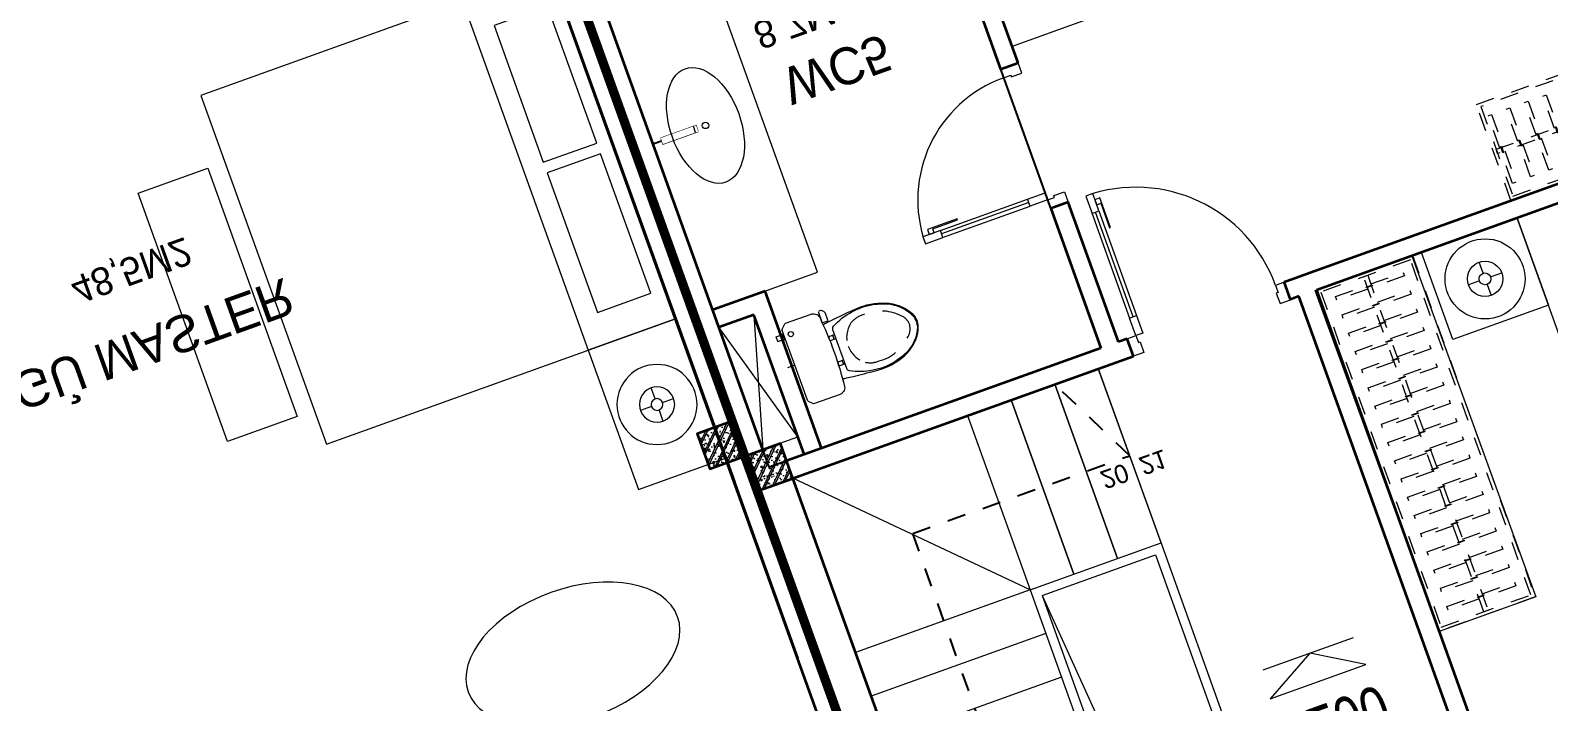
# Model space of a CAD drawing. Header units: metres. Extents: x 568332 to 569219, y 2065964 to 2066430.
# Drawn here: x 568595.11 to 568603.29, y 2066316.48 to 2066320.1 of the extents above; entities that cross this region are included whole.
import ezdxf

# ---------------------------------------------------------------- set-up
doc = ezdxf.new("R2010")
doc.units = ezdxf.units.M
for name, pattern in [('$AUDIT_BAD_LTYPE2', [0]), ('DASHDOT2', [0.5, 0.25, -0.125, 0, -0.125]), ('HIDDEN', [0.375, 0.25, -0.125]), ('X-5M-G-MB PHONGNGU$0$HIDDEN2', [0.1875, 0.125, -0.0625]), ('xref-thap C (mb tang 32-2)$0$HIDDEN', [0.375, 0.25, -0.125])]:
    doc.linetypes.add(name, pattern=pattern)
doc.layers.get('0').update_dxf_attribs({"linetype": 'CONTINUOUS'})
doc.layers.get('DEFPOINTS').update_dxf_attribs({"linetype": 'CONTINUOUS'})
for name, color, linetype, lineweight in [('-DOOR', 137, 'CONTINUOUS', 9), ('-FURNITURE', 46, 'CONTINUOUS', 9), ('-HATCH', 8, 'CONTINUOUS', 5), ('-HIDE', 3, 'HIDDEN', 13), ('-KH', 143, 'CONTINUOUS', 13), ('-LINE1', 7, 'CONTINUOUS', 18), ('-STEEL1', 1, 'CONTINUOUS', 35), ('-TEXT', 7, 'CONTINUOUS', 15), ('-WALL', 4, 'CONTINUOUS', 35), ('TEXT25', 2, 'CONTINUOUS', 13)]:
    doc.layers.add(name, color=color, linetype=linetype, lineweight=lineweight)
for name, color, linetype in [('1-NETMANH', 8, 'CONTINUOUS'), ('LoLK', 6, 'CONTINUOUS'), ('TIMDUONG', 1, 'CONTINUOUS')]:
    doc.layers.add(name, color=color, linetype=linetype)
doc.styles.add('1', font='arial.ttf')
doc.styles.add('SVN_AVO_thuong', font='')
doc.styles.add('T1', font='', dxfattribs={"height": 200})
doc.styles.add('vnavanth', font='', dxfattribs={"width": 0.8})
doc.styles.get('SVN_AVO_thuong').set_extended_font_data('SVN-Avo')
doc.styles.get('T1').set_extended_font_data('VNgeometric Light')
doc.styles.get('vnavanth').set_extended_font_data('.VnAvantH')

# ---------------------------------------------------------------- blocks, each defined once
blk = doc.blocks.new('A$Ca4813e04')
at = {"layer": '-FURNITURE'}
blk.add_line((499.9998380669276, 800.000044790082), (499.99983775086, 2800.000045057328), dxfattribs=at)
for points in [[(-0.0001582506229169667, 3600.000101939047), (-0.0001585004501976073, 2800.000102246064), (499.9998414995498, 2800.000102158345), (499.9998417493771, 3600.000101851329)], [(2000.000557642023, 2800.000045057328), (-0.0001620418042875826, 2800.000045057328), (-0.0001620418042875826, 800.0000447058119), (2000.000557642023, 800.0000447058119)], [(384.3573303839075, 2625.499924773248), (78.29983779555187, 2625.499924773248), (78.29983779555187, 1825.999924719566), (384.3573303839075, 1825.999924719566)], [(384.3573305174359, 1764.49992477319), (78.29983792616986, 1764.49992477319), (78.29983792616986, 981.4999247195665), (384.3573305174359, 981.4999247195665)], [(-0.0001582506229169667, 0.0001014998415485024), (-0.0001585004501976073, 800.0001011928543), (499.9998414995498, 800.0001012805733), (499.9998417493771, 0.000101587560493499)]]:
    blk.add_lwpolyline(points, close=True, dxfattribs=at)
blk = doc.blocks.new('12PLMP12')
at = {"color": 0, "linetype": 'ByBlock'}
for p, q in [((0, 1.25), (0, 3.75)), ((-1.25, 0), (-3.75, 0)), ((1.25, 0), (3.75, 0)), ((0, -1.25), (0, -3.75))]:
    blk.add_line(p, q, dxfattribs=at)
for radius in [8.5, 3.75, 1.25]:
    blk.add_circle((0, 0), radius, dxfattribs=at)
blk = doc.blocks.new('18x35')
at = {"layer": '-HATCH'}
h = blk.add_hatch(dxfattribs=at)
h.set_pattern_fill('CHAU-01', color=256, scale=10, angle=-1.272221872585407e-14, pattern_type=2)
h.set_pattern_definition([(49.99999999999999, (0, 0), (71.72601826007535, -6.275213498259527), [7.5, -82.5]), (355, (0, 0), (-13.87513336129999, 75.21921337000119), [6, -66]), (100.4514, (5.977167999997619, -0.5229339999999638), (57.85093817140217, 68.94395420609534), [6.374019000000001, -70.1142112]), (46.18419999999998, (0, 20), (106.7241048625644, -16.55190143290183), [11.25, -123.75]), (96.63559999999998, (8.89367449999554, 18.62066930000003), (93.46627055487036, 97.41178709004416), [9.561028799999994, -105.1713]), (351.1842, (0, 20), (93.46619451336275, 97.41186009253245), [9, -99]), (20.99999999999998, (10, 15), (59.69070521184616, -40.2618890665339), [7.5, -82.5]), (326.0000000000001, (10, 15), (24.33153319215819, 72.5150045046853), [6, -66]), (71.45139999999999, (14.97422329999972, 11.64483940000002), (84.022262858149, 32.25304967099522), [6.374019000000001, -70.1142112]), (37.49999999999998, (0, 0), (1.215985531729074, 33.28938538313115), [0, -65.19999999999999, 0, -67, 0, -66.25]), (7.499999999999987, (0, 0), (26.30695374421487, 39.44117118823602), [0, -38.2, 0, -63.7, 0, -25.25]), (327.5, (-22.30000000000291, 0), (53.3822436172409, -2.255487173437988), [0, -25, 0, -78, 0, -103.5]), (317.5, (-32.30000000000291, 0), (58.31861693423862, 10.01049823323176), [0, -32.5, 0, -51.8, 0, -73.5]), (44.99999999999999, (0, 0), (-30.05203820042826, 30.05203820042828), []), (44.99999999999999, (0, 12.25), (-30.05203820042826, 30.05203820042828), [])])
h.paths.add_polyline_path([(96508.03118051568, 47993.04977023201), (96508.03118051568, 47793.04977023201), (96708.03118051568, 47793.04977023201), (96708.03118051568, 47993.04977023201)])
at = {"layer": '-STEEL1'}
blk.add_lwpolyline([(96508.03118051568, 47793.04977023201), (96708.03118051568, 47793.04977023201), (96708.03118051568, 47993.04977023201), (96508.03118051568, 47993.04977023201)], close=True, dxfattribs=at)
blk = doc.blocks.new('M2-T3.3')
at = {"layer": '-FURNITURE'}
blk.add_lwpolyline([(568617.5864503419, 2066325.622726743), (568617.9626032164, 2066325.758774583), (568617.4782930035, 2066327.097823244), (568617.102140129, 2066326.961775403)], close=True, dxfattribs=at)
blk.add_ellipse((568617.2610640607, 2066323.68654871), major_axis=(0.563910604960564, 0.2039564902166584), ratio=0.5899940615450746, dxfattribs=at)
at = {"layer": '-WALL'}
for p, q in [((568614.4297513437, 2066328.183854615), (568615.9989331315, 2066323.845290786)), ((568615.8005741717, 2066324.394034937), (568616.3418893666, 2066322.897375631))]:
    blk.add_line(p, q, dxfattribs=at)
blk.add_lwpolyline([(568616.3418893666, 2066322.897375631), (568614.4297513437, 2066328.183854615), (568615.1816873318, 2066328.45581656), (568615.1136634115, 2066328.643892997), (568614.2673102508, 2066328.337782031), (568616.7041554055, 2066321.600005962), (568616.7986448773, 2066321.634181133), (568616.3418893666, 2066322.897375631)], dxfattribs=at)
at = {"layer": 'TIMDUONG', "color": 1, "linetype": 'HIDDEN', "ltscale": 10, "const_width": 0.05}
blk.add_lwpolyline([(568620.0488922388, 2066312.352253265), (568630.3931415004, 2066316.093443879), (568625.5060207883, 2066329.605548699), (568619.103505675, 2066332.606848455), (568613.4612190011, 2066330.566113026)], close=True, dxfattribs=at)
at = {"layer": '-FURNITURE', "extrusion": (0, 0, -1), "xscale": -0.02540000000037256, "yscale": 0.02540000000037256, "zscale": -0.02540000000037256, "rotation": 250.1158389972455}
blk.add_blockref('12PLMP12', (-568616.0519262309, 2066324.434651707), dxfattribs=at)
at = {"layer": '-STEEL1', "xscale": -0.001, "yscale": 0.001, "zscale": 0.001, "rotation": 199.8841610027545}
blk.add_blockref('18x35', (568508.788019769, 2066336.226041197), dxfattribs=at)
at = {"layer": '-WALL', "xscale": -0.001, "yscale": 0.001, "zscale": 0.001, "rotation": 199.8841610027545}
blk.add_blockref('A$Ca4813e04', (568614.7277810333, 2066327.360689236), dxfattribs=at)
at = {"layer": 'TEXT25'}
for s, height, style, p in [('P. NGỦ MASTER', 0.2, 'SVN_AVO_thuong', (568619.1399411273, 2066326.961083655)), ('48,5M2', 0.15, 'T1', (568618.0617007143, 2066326.983571744))]:
    blk.add_text(s, height=height, rotation=199.8841609900136, dxfattribs=dict(at, style=style)).set_placement(p)
blk = doc.blocks.new('A$C38b1dc06')
at = {"layer": '-LINE1'}
for p, q in [((1749.854677429888, 4156.179725173817), (0.3015751927741803, 4156.179725173817)), ((1000.281453303236, 3156.179725173817), (0.3015751927741803, 4156.179725173817)), ((0.3015751927741803, 4156.179725173817), (0.3015751919010654, -343.8202748260228)), ((1000.281453303236, 4156.179725173824), (1000.281453303236, 3156.179725173824)), ((1250.139194678806, 3156.179725173824), (1250.139194678806, 4156.179725173824)), ((1250.139194678806, 4156.179725173824), (1250.139194678806, 3156.179725173824)), ((1499.996936054376, 3156.179725173824), (1499.996936054376, 4156.179725173824)), ((1499.996936054376, 4156.179725173824), (1499.996936054318, 3156.179725173832)), ((1749.854677429888, 3156.179725173824), (1749.854677429888, 4156.179725173824)), ((1749.854677429888, 4156.179725173817), (1749.85467742983, 3106.179725173817)), ((1000.281453302305, 656.1797251739335), (1000.281453303236, 3156.179725173817)), ((1000.281453303236, 3156.179725173817), (1749.85467742983, 3156.179725173817)), ((1050.281453303003, 706.1797251739772), (1050.281453303236, 3106.179725173817)), ((1050.281453303236, 3106.179725173817), (1699.854677429801, 3106.179725173817)), ((1233.300401159795, 2905.148311595723), (1699.854677429801, 3106.179725173817)), ((1699.854677428928, 706.1797251739772), (1699.854677429801, 3106.179725173817)), ((1749.854677429597, 706.179725173999), (1749.85467742983, 3106.179725173839)), ((1050.281453303003, 706.1797251739772), (1233.300401159795, 2905.148311595723)), ((1000.281453303236, 656.1797251739772), (1749.85467742983, 656.1797251739772)), ((1000.281453303236, -343.8202748260228), (1000.281453303236, 656.1797251739772)), ((1050.281453303003, 706.1797251739772), (1699.854677428928, 706.1797251739772)), ((1250.139194678806, 656.1797251739772), (1250.139194678806, -343.8202748260228)), ((1250.139194678806, -343.8202748260228), (1250.139194678806, 656.1797251739772)), ((1499.996936054376, 656.1797251739772), (1499.996936054376, -343.8202748260228)), ((1499.996936054376, -343.8202748260228), (1499.996936054318, 656.1797251739699)), ((1749.854677429888, -343.8202748260228), (1749.85467742983, 706.1797251739772)), ((1749.854677429888, 656.1797251739772), (1749.854677429888, -343.8202748260228)), ((1749.854677429888, -343.8202748260228), (0.3015751919010654, -343.8202748260228))]:
    blk.add_line(p, q, dxfattribs=at)
at = {"layer": '-LINE1', "lineweight": 18}
for p, q in [((1000.281453303236, 3156.179725173817), (0.2521035463432781, 3156.179725173817)), ((1000.281453303003, 2906.17972517389), (0.2521035461104475, 2906.17972517389)), ((1000.281453303469, 2656.17972517389), (0.2521035465761088, 2656.17972517389)), ((1000.281453303469, 2406.17972517389), (0.2521035465761088, 2406.17972517389)), ((1000.281453303469, 2156.179725173904), (0.2521035465761088, 2156.179725173904)), ((1000.281453303469, 1906.179725173904), (0.2521035465761088, 1906.179725173904)), ((1000.281453303469, 1656.179725173904), (0.2521035465761088, 1656.179725173904)), ((1000.28145330277, 1406.179725173904), (0.2521035458776169, 1406.179725173904)), ((1000.281453303236, 1156.179725173904), (0.2521035463432781, 1156.179725173904)), ((1000.28145330277, 906.1797251739044), (0.2521035458776169, 906.1797251739044)), ((1000.281453303236, 656.1797251739772), (0.2521035463432781, 656.1797251739772)), ((1000.281453303236, 656.1797251739772), (0.3015751859056763, -343.82027482595))]:
    blk.add_line(p, q, dxfattribs=at)
at = {"layer": '1-NETMANH', "linetype": 'DASHDOT2'}
blk.add_lwpolyline([(1327.325072003063, 3656.419923450812), (492.458725621982, 3656.419923450812), (508.0748312271317, 155.2632639587246), (508.0748312271317, 155.2632639587246), (1749.854677429888, 156.1797251739772), (1499.996936054376, -343.8202748260228)], dxfattribs=at)
at = {"layer": '-TEXT', "color": 2, "style": 'vnavanth'}
for s, p in [('2', (1346.818775833643, 3603.914582017329)), ('1', (1596.676517209155, 3603.914582017329)), ('20', (1562.294563305157, 183.5576658285718)), ('21', (1783.476825895079, 183.5576658285718))]:
    blk.add_text(s, height=99.97959496000885, dxfattribs=at).set_placement(p)
blk = doc.blocks.new('*U18')
at = {"linetype": '$AUDIT_BAD_LTYPE2'}
for p, q in [((70, 100), (69.99999999999999, 599.9999999999982)), ((89.99999999999999, 599.9999999999982), (90, 100))]:
    blk.add_line(p, q, dxfattribs=at)
for points in [[(49.99999999999999, 599.9999999999982), (89.99999999999999, 599.9999999999982), (89.99999999999999, 699.9999999999982), (49.99999999999999, 699.9999999999982), (49.99999999999999, 599.9999999999982)], [(49.99999999999999, 602.9059272893337), (50, 100)], [(50, 100), (90, 100), (90, 0), (50, 0), (50, 100)]]:
    blk.add_lwpolyline(points)
for points in [[(118.2698876160139, 494.5156181119073), (118.2698876160139, 664.1349438079906), (89.99999999999999, 664.1349438079906), (89.99999999999999, 635.8650561920058), (112.6159100928053, 635.8650561920058), (112.6159100928053, 494.5156181119073)], [(0, 0), (50, 0), (50, -40), (60, -40), (60, -100.0001724930698), (0, -100.0001724930698)], [(799.9999999999982, 7.105427357601134e-15), (749.9999999999982, 7.105427357601134e-15), (749.9999999999982, -40), (739.9999999999982, -40), (739.9999999999982, -100.0001724930698), (799.9999999999982, -100.0001724930698)]]:
    blk.add_lwpolyline(points, close=True)
at = {"linetype": '$AUDIT_BAD_LTYPE2', "ltscale": 0.3}
blk.add_arc((50, 0), 699.9999999999982, 0, 90, dxfattribs=at)
blk = doc.blocks.new('*U149')
at = {"linetype": '$AUDIT_BAD_LTYPE2'}
for p, q in [((70, 100), (70, 699.9999999999982)), ((90, 699.9999999999982), (90, 100))]:
    blk.add_line(p, q, dxfattribs=at)
for points in [[(50, 699.9999999999982), (90, 699.9999999999982), (90, 799.9999999999982), (50, 799.9999999999982), (50, 699.9999999999982)], [(50, 702.9059272893337), (50, 100)], [(50, 100), (90, 100), (90, 0), (50, 0), (50, 100)]]:
    blk.add_lwpolyline(points)
for points in [[(118.2698876160139, 594.5156181119073), (118.2698876160139, 764.1349438079906), (90, 764.1349438079906), (90, 735.8650561920058), (112.6159100928053, 735.8650561920058), (112.6159100928053, 594.5156181119073)], [(0, 0), (50, 0), (50, -40), (60, -40), (60, -99.99999999999272), (0, -99.99999999999272)], [(899.9999999999982, 1.3252863207713e-28), (849.9999999999982, 1.3252863207713e-28), (849.9999999999982, -40.00000000000001), (839.9999999999982, -40.00000000000001), (839.9999999999982, -99.99999999999272), (899.9999999999982, -99.99999999999272)]]:
    blk.add_lwpolyline(points, close=True)
at = {"linetype": '$AUDIT_BAD_LTYPE2', "ltscale": 0.3}
blk.add_arc((50, 0), 799.9999999999982, 0, 90, dxfattribs=at)
blk = doc.blocks.new('Sink_Cicle')
blk.add_lwpolyline([(17.49999987077899, -50.00226151314564), (-17.49999987077899, -49.99773848685436), (-17.51615354442038, -252.2967581441626), (17.48384613892995, -252.3012811850058)], close=True)
blk.add_circle((0, -300), 17.5)
at = {"layer": 'DEFPOINTS'}
blk.add_line((0, -100), (0, 0), dxfattribs=at)
blk.add_wipeout([(17.499999870775355, -50.00226151314928), (-17.49999987078263, -49.99773848685436), (-17.516153544427652, -252.29675814416623), (17.48384613892631, -252.3012811850058)])
at = {"layer": '-FURNITURE', "linetype": 'Continuous'}
blk.add_ellipse((0, -300), major_axis=(-325, 0), ratio=0.5846153846153846, dxfattribs=at)
blk.add_line((-17.51421511289664, -237.2967582757119), (17.48578462866135, -237.3012813020032))
blk = doc.blocks.new('A$C18091ED7')
for p, q in [((9.957147995010018e-09, -42.13376978135784), (0, -3.786117304116488e-07)), ((146.1412317672475, -26.59467297248193), (179.181621938591, -26.59467296488583)), ((146.1412317672475, -26.59467297248193), (146.1412317680188, -30.17859706786112)), ((146.1412317680188, -30.17859706786112), (165.7503655985456, -30.17859706340823)), ((153.0594147269658, -36.79204952501459), (146.1412317680188, -30.17859706786112)), ((152.3191092506386, -2.717133611440659e-07), (152.3191092568413, -26.59467297093943)), ((152.3191092506386, -2.717133611440659e-07), (179.1816219322718, -2.654269337654114e-07)), ((153.0594147269658, -36.79204952501459), (165.7503656001572, -36.79204952192958)), ((153.0594147275151, -39.73033438943094), (153.0594147269658, -36.79204952501459)), ((153.0594147275151, -39.73033438943094), (178.4413164740145, -39.73033438349376)), ((153.0594147275151, -39.73033438943094), (178.4413164740145, -39.73033438349376)), ((153.0594147275151, -39.73033438943094), (153.0594147281554, -42.13376974494895)), ((185.3594994290725, -30.17859705851879), (165.7503655985456, -30.17859706340823)), ((178.4413164733487, -36.79204951884458), (165.7503656001572, -36.79204952192958)), ((185.3594994290725, -30.17859705851879), (178.4413164733487, -36.79204951884458)), ((178.4413164733487, -36.79204951884458), (178.4413164740145, -39.73033438349376)), ((178.4413164740145, -39.73033438349376), (178.4413164746547, -42.1337697392446)), ((179.1816219322718, -2.654269337654114e-07), (179.181621938591, -26.59467296488583)), ((179.181621938591, -26.59467296488583), (185.3594994283012, -26.59467296337243)), ((185.3594994283012, -26.59467296337243), (185.3594994290725, -30.17859705851879)), ((-83.25994817525861, -267.3592828898691), (-83.259948167517, -299.9634285944048)), ((-83.25994817257379, -278.4883151478134), (-83.25994817046012, -287.6388527823146)), ((-60.91100930959874, -290.0299398849311), (-83.25994816994717, -290.0299398901407)), ((-62.88950393904452, -265.3807882612164), (-81.28145355204106, -265.3807882657275)), ((-60.91100931491019, -267.3592828844266), (-60.91100930728498, -299.9634285889624)), ((60.9110093945892, -267.3592828557594), (60.9110094022144, -299.9634285600623)), ((60.91100939990065, -290.029939856031), (83.25994826024908, -290.0299398510542)), ((62.88950401780676, -265.3807882316178), (81.2814536308033, -265.3807882273395)), ((83.25994825493763, -267.3592828505498), (83.25994826256283, -299.9634285550856)), ((83.25994825750604, -278.488315108727), (83.2599482596197, -287.6388527429954)), ((165.3959958605519, -261.9873972070927), (165.3959958671003, -289.7349902229907)), ((167.8691141396885, -259.5142789271486), (228.0810223811895, -259.5142789128586)), ((167.8691141472664, -292.2081085020036), (206.7175896017579, -292.2081084926904)), ((230.5541406641933, -274.3229751045001), (230.5541406613593, -261.9873971916386))]:
    blk.add_line(p, q)
for points in [[(230.0000000517721, -218.5046414944518, -0.1374073801801567), (225.4781190853137, -234.6482587013161), (221.7949787454636, -240.7070387715066, -0.2360805181595358), (198.2560902649639, -255.4947853636986, -0.0519608230665726), (-198.2560901437319, -255.4947854572965, -0.236080518165078), (-221.7949786317113, -240.7070388760185), (-225.4781189743626, -234.6482588077488, -0.1374073801809237), (-229.9999999484608, -218.5046416030382), (-229.9999999831671, -71.98694829508895, -0.1989123673786679), (-226.3782021181105, -63.2431547633314), (-208.8906150607545, -45.75556769772083, -0.1989123673792025), (-200.1468215308087, -42.13376982865157), (9.971699910238385e-09, -42.13376978135784), (200.1468215506357, -42.13376973403501, -0.1989123673792025), (208.8906150822841, -45.75556759897154), (226.3782021480001, -63.24315465634572, -0.1989123673791691), (230.0000000170658, -71.98694818626973)], [(144.14367173758, -618.9627606730501, -0.2124047892419209), (26.30999211127346, -734.491494372196, -0.0276853236339062), (-0.5628229983012716, -738.609219571983, -0.0222792448073508), (-26.30999181118386, -734.4914943844487, -0.2124047892421136), (-144.1436714920528, -618.9627607410075, -0.1427957259999892), (-167.2376623962118, -428.0139674870588, -0.0930051380368448), (-127.9331820271946, -309.1271633332653, -0.2564387014614383), (-111.240849547703, -299.9634286007786), (4.746470949612558e-08, -299.9634285748762), (111.2408496426324, -299.9634285482753, -0.2564387014619951), (127.933182126606, -309.1271632729331, -0.0930051380368741), (167.2376625517572, -428.0139674081001, -0.1427957260000456)]]:
    blk.add_lwpolyline(points, format="xyb", close=True)
at = {"linetype": 'xref-thap C (mb tang 32-2)$0$HIDDEN', "ltscale": 100}
blk.add_lwpolyline([(61.00044987679576, -669.0176259216969, -0.1990312026443698), (1.417429302819073e-07, -698.769823720475, -0.1990312026443799), (-61.00044960746891, -669.0176259504806, -0.2189240232571595), (-131.9321382956405, -478.313622940972, -0.1537914605682739), (-112.4681372026971, -403.989815428853, -0.2367011859554165), (5.876427167095244e-08, -347.5870280214876, -0.2367011859554843), (112.4681373467611, -403.9898153757968, -0.1537914605681893), (131.9321384748619, -478.313622878748, -0.2189240232571754)], format="xyb", close=True, dxfattribs=at)
blk.add_circle((165.7503656100234, -78.39166221523192), 13.90362011701458)
for centre, radius, start, end in [((-81.28145355158267, -267.3592828894034), 1.978494623656905, 90.00000001354867, 180.0000000133402), ((-62.88950393858613, -267.3592828848923), 1.978494623656905, 1.334021322268115e-08, 90.00000001354867), ((62.88950401826514, -267.3592828552937), 1.978494623656905, 90.00000001354867, 180.0000000133402), ((81.28145363126168, -267.3592828510155), 1.978494623656905, 1.334021322268115e-08, 90.00000001354867), ((167.8691141402633, -261.9873972065106), 2.473118279571131, 90.00000001354867, 180.0000000133402), ((167.8691141466952, -289.7349902224087), 2.473118279571131, 180.0000000133402, 270.0000000135486), ((206.717589598069, -276.6690117186226), 15.53909677420133, 270.0000000135486, 306.4658507565522), ((168.3527972659103, -224.7572911087773), 80.08895368617857, 306.4658507565522, 320.3122930343796), ((228.0810223845983, -274.3229751050822), 2.473118279571131, 320.3122930343796, 1.334021322268115e-08)]:
    blk.add_arc(centre, radius, start, end)
for points, knots in [([(-155.6468228230951, -259.4535552573798), (-156.6353001506941, -267.2522313103836), (-164.2940232875517, -328.394745314552), (-169.1545302536251, -385.0939582949213), (-183.68571763406, -527.7705276800843), (-135.602968026873, -679.1126648240606), (-50.29344375100118, -735.2493608418445), (-19.70048385594782, -741.0901266933652), (1.531116140540689e-07, -743.6724421556864)], [130.6139379315478, 130.6139379315478, 130.6139379315478, 130.6139379315478, 152.8521090939923, 311.1293507817257, 417.703951170228, 561.3833927516608, 697.6926317810714, 710.812262267882, 710.812262267882, 710.812262267882, 710.812262267882]), ([(155.6468228994709, -259.4535551877343), (156.6353002305841, -267.2522312389628), (164.2940233960289, -328.3947452375724), (169.1545303888706, -385.0939582149149), (183.6857178367027, -527.7705275934422), (135.6029683008201, -679.1126647599449), (50.29344405157826, -735.2493608178338), (19.70048415924612, -741.0901266841101), (1.530679583083838e-07, -743.6724421554536)], [130.613937934949, 130.613937934949, 130.613937934949, 130.613937934949, 152.8521090939923, 311.1293507817257, 417.703951170228, 561.3833927516608, 697.6926317810714, 710.812262267882, 710.812262267882, 710.812262267882, 710.812262267882])]:
    blk.add_open_spline(points, degree=3, knots=knots)
blk = doc.blocks.new('*U299')
at = {"linetype": 'X-5M-G-MB PHONGNGU$0$HIDDEN2'}
for points in [[(0, 600.0000000004657), (0, 0), (2672.34284560128, -9.831674304536018e-10), (2672.34284560128, 599.9999999994825)], [(2652.34284560128, 579.9996613714092), (2652.34284560128, 19.99966137140928), (20, 20.00000000046566), (20, 580.0000000004657)], [(2652.34284560128, 286.6991212944914), (2652.34284560128, 313.0991212943982), (20, 313.0991212953813), (19.99999859370291, 286.6991212952417)], [(113.7817614636733, 319.1750910408318), (109.4317788550979, 319.1750910408318), (109.4317788550979, 280.441767644881), (113.7817614636733, 280.441767644881)], [(227.7817614636733, 319.1750910407849), (223.4317788550979, 319.1750910407849), (223.4317788550979, 280.4417676448341), (227.7817614636733, 280.4417676448341)], [(341.7817614636733, 319.175091040738), (337.4317788550979, 319.175091040738), (337.4317788550979, 280.4417676447872), (341.7817614636733, 280.4417676447872)], [(455.7817614636733, 319.1750910406911), (451.4317788550979, 319.1750910406911), (451.4317788550979, 280.4417676447403), (455.7817614636733, 280.4417676447403)], [(569.7817614636733, 319.1750910406442), (565.431778855098, 319.1750910406442), (565.431778855098, 280.4417676446934), (569.7817614636733, 280.4417676446934)], [(683.7817614636732, 319.1750910405973), (679.4317788550978, 319.1750910405973), (679.4317788550978, 280.4417676446465), (683.7817614636732, 280.4417676446465)], [(797.7817614636732, 319.1750910405504), (793.4317788550978, 319.1750910405504), (793.4317788550978, 280.4417676445996), (797.7817614636732, 280.4417676445996)], [(911.7817614636732, 319.1750910405035), (907.4317788550978, 319.1750910405035), (907.4317788550978, 280.4417676445527), (911.7817614636732, 280.4417676445527)], [(1025.781761463673, 319.1750910404566), (1021.431778855098, 319.1750910404566), (1021.431778855098, 280.4417676445057), (1025.781761463673, 280.4417676445057)], [(1139.781761463673, 319.1750910404097), (1135.431778855098, 319.1750910404097), (1135.431778855098, 280.4417676444588), (1139.781761463673, 280.4417676444588)], [(1253.781761463673, 319.1750910403628), (1249.431778855098, 319.1750910403628), (1249.431778855098, 280.4417676444119), (1253.781761463673, 280.4417676444119)], [(1367.781761463673, 319.1750910403159), (1363.431778855098, 319.1750910403159), (1363.431778855098, 280.441767644365), (1367.781761463673, 280.441767644365)], [(1481.781761463673, 319.175091040269), (1477.431778855098, 319.175091040269), (1477.431778855098, 280.4417676443181), (1481.781761463673, 280.4417676443181)], [(1595.781761463673, 319.175091040222), (1591.431778855098, 319.175091040222), (1591.431778855098, 280.4417676442712), (1595.781761463673, 280.4417676442712)], [(1709.781761463673, 319.1750910401751), (1705.431778855098, 319.1750910401751), (1705.431778855098, 280.4417676442243), (1709.781761463673, 280.4417676442243)], [(1823.781761463673, 319.1750910401282), (1819.431778855098, 319.1750910401282), (1819.431778855098, 280.4417676441774), (1823.781761463673, 280.4417676441774)], [(1937.781761463673, 319.1750910400813), (1933.431778855098, 319.1750910400813), (1933.431778855098, 280.4417676441305), (1937.781761463673, 280.4417676441305)], [(2051.781761463673, 319.1750910400344), (2047.431778855098, 319.1750910400344), (2047.431778855098, 280.4417676440836), (2051.781761463673, 280.4417676440836)], [(2165.781761463673, 319.1750910399875), (2161.431778855097, 319.1750910399875), (2161.431778855097, 280.4417676440366), (2165.781761463673, 280.4417676440366)], [(2279.781761463673, 319.1750910399406), (2275.431778855097, 319.1750910399406), (2275.431778855097, 280.4417676439897), (2279.781761463673, 280.4417676439897)], [(2393.781761463673, 319.1750910398937), (2389.431778855097, 319.1750910398937), (2389.431778855097, 280.4417676439429), (2393.781761463673, 280.4417676439429)], [(2507.781761463673, 319.1750910398468), (2503.431778855097, 319.1750910398468), (2503.431778855097, 280.441767643896), (2507.781761463673, 280.441767643896)], [(2621.781761463673, 319.1750910397999), (2617.431778855097, 319.1750910397999), (2617.431778855097, 280.4417676438491), (2621.781761463673, 280.4417676438491)]]:
    blk.add_lwpolyline(points, close=True, dxfattribs=at)
for points in [[(122.2409142897814, 313.1103512093413), (122.2409142897814, 515.2497102723445), (100.1765458012815, 515.2497102723445), (100.1765458012815, 313.1103512093413)], [(236.2409142897814, 313.1103512092944), (236.2409142897814, 515.2497102722975), (214.1765458012815, 515.2497102722975), (214.1765458012815, 313.1103512092944)], [(350.2409142897814, 313.1103512092475), (350.2409142897814, 515.2497102722507), (328.1765458012815, 515.2497102722507), (328.1765458012815, 313.1103512092475)], [(464.2409142897813, 313.1103512092006), (464.2409142897813, 515.2497102722037), (442.1765458012814, 515.2497102722037), (442.1765458012814, 313.1103512092006)], [(578.2409142897814, 313.1103512091537), (578.2409142897814, 515.2497102721569), (556.1765458012815, 515.2497102721569), (556.1765458012815, 313.1103512091537)], [(692.2409142897812, 313.1103512091068), (692.2409142897812, 515.24971027211), (670.1765458012813, 515.24971027211), (670.1765458012813, 313.1103512091068)], [(806.2409142897812, 313.1103512090599), (806.2409142897812, 515.249710272063), (784.1765458012813, 515.249710272063), (784.1765458012813, 313.1103512090599)], [(920.2409142897812, 313.110351209013), (920.2409142897812, 515.2497102720162), (898.1765458012813, 515.2497102720162), (898.1765458012813, 313.110351209013)], [(1034.240914289781, 313.1103512089661), (1034.240914289781, 515.2497102719692), (1012.176545801281, 515.2497102719692), (1012.176545801281, 313.1103512089661)], [(1148.240914289781, 313.1103512089192), (1148.240914289781, 515.2497102719224), (1126.176545801281, 515.2497102719224), (1126.176545801281, 313.1103512089192)], [(1262.240914289781, 313.1103512088723), (1262.240914289781, 515.2497102718754), (1240.176545801281, 515.2497102718754), (1240.176545801281, 313.1103512088723)], [(1376.240914289781, 313.1103512088254), (1376.240914289781, 515.2497102718285), (1354.176545801281, 515.2497102718285), (1354.176545801281, 313.1103512088254)], [(1490.240914289781, 313.1103512087785), (1490.240914289781, 515.2497102717816), (1468.176545801281, 515.2497102717816), (1468.176545801281, 313.1103512087785)], [(1604.240914289781, 313.1103512087315), (1604.240914289781, 515.2497102717347), (1582.176545801281, 515.2497102717347), (1582.176545801281, 313.1103512087315)], [(1718.240914289781, 313.1103512086846), (1718.240914289781, 515.2497102716878), (1696.176545801281, 515.2497102716878), (1696.176545801281, 313.1103512086846)], [(1832.240914289781, 313.1103512086377), (1832.240914289781, 515.2497102716409), (1810.176545801281, 515.2497102716409), (1810.176545801281, 313.1103512086377)], [(1946.240914289781, 313.1103512085908), (1946.240914289781, 515.2497102715939), (1924.176545801281, 515.2497102715939), (1924.176545801281, 313.1103512085908)], [(2060.240914289781, 313.1103512085439), (2060.240914289781, 515.2497102715471), (2038.176545801281, 515.2497102715471), (2038.176545801281, 313.1103512085439)], [(2174.240914289781, 313.110351208497), (2174.240914289781, 515.2497102715001), (2152.176545801281, 515.2497102715001), (2152.176545801281, 313.110351208497)], [(2288.240914289781, 313.1103512084501), (2288.240914289781, 515.2497102714533), (2266.176545801281, 515.2497102714533), (2266.176545801281, 313.1103512084501)], [(2402.240914289781, 313.1103512084032), (2402.240914289781, 515.2497102714063), (2380.176545801281, 515.2497102714063), (2380.176545801281, 313.1103512084032)], [(2516.240914289781, 313.1103512083563), (2516.240914289781, 515.2497102713594), (2494.176545801281, 515.2497102713594), (2494.176545801281, 313.1103512083563)], [(2630.240914289781, 313.1103512083094), (2630.240914289781, 515.2497102713126), (2608.176545801281, 515.2497102713126), (2608.176545801281, 313.1103512083094)], [(100.1765458012815, 286.7103512094345), (100.1765458012815, 92.0852110228024), (122.2409142897814, 92.0852110228024), (122.2409142897814, 286.7103512094345)], [(214.1765458012815, 286.7103512093876), (214.1765458012815, 92.08521102275549), (236.2409142897814, 92.08521102275549), (236.2409142897814, 286.7103512093876)], [(328.1765458012815, 286.7103512093407), (328.1765458012815, 92.08521102270858), (350.2409142897814, 92.08521102270858), (350.2409142897814, 286.7103512093407)], [(442.1765458012814, 286.7103512092938), (442.1765458012814, 92.08521102266168), (464.2409142897813, 92.08521102266168), (464.2409142897813, 286.7103512092938)], [(556.1765458012815, 286.7103512092469), (556.1765458012815, 92.08521102261477), (578.2409142897814, 92.08521102261477), (578.2409142897814, 286.7103512092469)], [(670.1765458012813, 286.7103512092), (670.1765458012813, 92.08521102256786), (692.2409142897812, 92.08521102256786), (692.2409142897812, 286.7103512092)], [(784.1765458012813, 286.7103512091531), (784.1765458012813, 92.08521102252095), (806.2409142897812, 92.08521102252095), (806.2409142897812, 286.7103512091531)], [(898.1765458012813, 286.7103512091062), (898.1765458012813, 92.08521102247404), (920.2409142897812, 92.08521102247404), (920.2409142897812, 286.7103512091062)], [(1012.176545801281, 286.7103512090592), (1012.176545801281, 92.08521102242715), (1034.240914289781, 92.08521102242715), (1034.240914289781, 286.7103512090592)], [(1126.176545801281, 286.7103512090123), (1126.176545801281, 92.08521102238024), (1148.240914289781, 92.08521102238024), (1148.240914289781, 286.7103512090123)], [(1240.176545801281, 286.7103512089654), (1240.176545801281, 92.08521102233333), (1262.240914289781, 92.08521102233333), (1262.240914289781, 286.7103512089654)], [(1354.176545801281, 286.7103512089186), (1354.176545801281, 92.08521102228642), (1376.240914289781, 92.08521102228642), (1376.240914289781, 286.7103512089186)], [(1468.176545801281, 286.7103512088717), (1468.176545801281, 92.0852110222395), (1490.240914289781, 92.0852110222395), (1490.240914289781, 286.7103512088717)], [(1582.176545801281, 286.7103512088247), (1582.176545801281, 92.0852110221926), (1604.240914289781, 92.0852110221926), (1604.240914289781, 286.7103512088247)], [(1696.176545801281, 286.7103512087778), (1696.176545801281, 92.0852110221457), (1718.240914289781, 92.0852110221457), (1718.240914289781, 286.7103512087778)], [(1810.176545801281, 286.7103512087309), (1810.176545801281, 92.08521102209879), (1832.240914289781, 92.08521102209879), (1832.240914289781, 286.7103512087309)], [(1924.176545801281, 286.710351208684), (1924.176545801281, 92.08521102205188), (1946.240914289781, 92.08521102205188), (1946.240914289781, 286.710351208684)], [(2038.176545801281, 286.7103512086371), (2038.176545801281, 92.08521102200497), (2060.240914289781, 92.08521102200497), (2060.240914289781, 286.7103512086371)], [(2152.176545801281, 286.7103512085902), (2152.176545801281, 92.08521102195806), (2174.240914289781, 92.08521102195806), (2174.240914289781, 286.7103512085902)], [(2266.176545801281, 286.7103512085433), (2266.176545801281, 92.08521102191116), (2288.240914289781, 92.08521102191116), (2288.240914289781, 286.7103512085433)], [(2380.176545801281, 286.7103512084964), (2380.176545801281, 92.08521102186425), (2402.240914289781, 92.08521102186425), (2402.240914289781, 286.7103512084964)], [(2494.176545801281, 286.7103512084495), (2494.176545801281, 92.08521102181734), (2516.240914289781, 92.08521102181734), (2516.240914289781, 286.7103512084495)], [(2608.176545801281, 286.7103512084026), (2608.176545801281, 92.08521102177043), (2630.240914289781, 92.08521102177043), (2630.240914289781, 286.7103512084026)]]:
    blk.add_lwpolyline(points, dxfattribs=at)
blk = doc.blocks.new('*U298')
at = {"linetype": 'X-5M-G-MB PHONGNGU$0$HIDDEN2'}
for points in [[(0, 600.0000000004657), (0, 0), (2134.652569703836, -7.619252561259909e-10), (2134.652569703836, 599.9999999997037)], [(2114.652569703836, 579.9996613716304), (2114.652569703836, 19.99966137163052), (20, 20.00000000046566), (20, 580.0000000004657)], [(2114.652569703836, 286.6991212947126), (2114.652569703836, 313.0991212946194), (20, 313.0991212953813), (19.99999859370291, 286.6991212952417)], [(113.7817614636733, 319.1750910408318), (109.4317788550979, 319.1750910408318), (109.4317788550979, 280.441767644881), (113.7817614636733, 280.441767644881)], [(227.7817614636733, 319.1750910407849), (223.4317788550979, 319.1750910407849), (223.4317788550979, 280.4417676448341), (227.7817614636733, 280.4417676448341)], [(341.7817614636733, 319.175091040738), (337.4317788550979, 319.175091040738), (337.4317788550979, 280.4417676447872), (341.7817614636733, 280.4417676447872)], [(455.7817614636733, 319.1750910406911), (451.4317788550979, 319.1750910406911), (451.4317788550979, 280.4417676447403), (455.7817614636733, 280.4417676447403)], [(569.7817614636733, 319.1750910406442), (565.431778855098, 319.1750910406442), (565.431778855098, 280.4417676446934), (569.7817614636733, 280.4417676446934)], [(683.7817614636733, 319.1750910405973), (679.431778855098, 319.1750910405973), (679.431778855098, 280.4417676446465), (683.7817614636733, 280.4417676446465)], [(797.7817614636733, 319.1750910405504), (793.431778855098, 319.1750910405504), (793.431778855098, 280.4417676445996), (797.7817614636733, 280.4417676445996)], [(911.7817614636733, 319.1750910405035), (907.431778855098, 319.1750910405035), (907.431778855098, 280.4417676445527), (911.7817614636733, 280.4417676445527)], [(1025.781761463673, 319.1750910404566), (1021.431778855098, 319.1750910404566), (1021.431778855098, 280.4417676445057), (1025.781761463673, 280.4417676445057)], [(1139.781761463673, 319.1750910404097), (1135.431778855098, 319.1750910404097), (1135.431778855098, 280.4417676444588), (1139.781761463673, 280.4417676444588)], [(1253.781761463673, 319.1750910403628), (1249.431778855098, 319.1750910403628), (1249.431778855098, 280.4417676444119), (1253.781761463673, 280.4417676444119)], [(1367.781761463673, 319.1750910403159), (1363.431778855098, 319.1750910403159), (1363.431778855098, 280.441767644365), (1367.781761463673, 280.441767644365)], [(1481.781761463673, 319.175091040269), (1477.431778855098, 319.175091040269), (1477.431778855098, 280.4417676443181), (1481.781761463673, 280.4417676443181)], [(1595.781761463673, 319.175091040222), (1591.431778855098, 319.175091040222), (1591.431778855098, 280.4417676442712), (1595.781761463673, 280.4417676442712)], [(1709.781761463673, 319.1750910401751), (1705.431778855098, 319.1750910401751), (1705.431778855098, 280.4417676442243), (1709.781761463673, 280.4417676442243)], [(1823.781761463673, 319.1750910401282), (1819.431778855098, 319.1750910401282), (1819.431778855098, 280.4417676441774), (1823.781761463673, 280.4417676441774)], [(1937.781761463673, 319.1750910400813), (1933.431778855098, 319.1750910400813), (1933.431778855098, 280.4417676441305), (1937.781761463673, 280.4417676441305)], [(2051.781761463673, 319.1750910400344), (2047.431778855098, 319.1750910400344), (2047.431778855098, 280.4417676440836), (2051.781761463673, 280.4417676440836)]]:
    blk.add_lwpolyline(points, close=True, dxfattribs=at)
for points in [[(122.2409142897814, 313.1103512093413), (122.2409142897814, 515.2497102723445), (100.1765458012815, 515.2497102723445), (100.1765458012815, 313.1103512093413)], [(236.2409142897814, 313.1103512092944), (236.2409142897814, 515.2497102722975), (214.1765458012815, 515.2497102722975), (214.1765458012815, 313.1103512092944)], [(350.2409142897814, 313.1103512092475), (350.2409142897814, 515.2497102722507), (328.1765458012815, 515.2497102722507), (328.1765458012815, 313.1103512092475)], [(464.2409142897814, 313.1103512092006), (464.2409142897814, 515.2497102722037), (442.1765458012815, 515.2497102722037), (442.1765458012815, 313.1103512092006)], [(578.2409142897814, 313.1103512091537), (578.2409142897814, 515.2497102721569), (556.1765458012815, 515.2497102721569), (556.1765458012815, 313.1103512091537)], [(692.2409142897814, 313.1103512091068), (692.2409142897814, 515.24971027211), (670.1765458012815, 515.24971027211), (670.1765458012815, 313.1103512091068)], [(806.2409142897814, 313.1103512090599), (806.2409142897814, 515.249710272063), (784.1765458012815, 515.249710272063), (784.1765458012815, 313.1103512090599)], [(920.2409142897814, 313.110351209013), (920.2409142897814, 515.2497102720162), (898.1765458012815, 515.2497102720162), (898.1765458012815, 313.110351209013)], [(1034.240914289781, 313.1103512089661), (1034.240914289781, 515.2497102719692), (1012.176545801281, 515.2497102719692), (1012.176545801281, 313.1103512089661)], [(1148.240914289781, 313.1103512089192), (1148.240914289781, 515.2497102719224), (1126.176545801281, 515.2497102719224), (1126.176545801281, 313.1103512089192)], [(1262.240914289781, 313.1103512088723), (1262.240914289781, 515.2497102718754), (1240.176545801281, 515.2497102718754), (1240.176545801281, 313.1103512088723)], [(1376.240914289781, 313.1103512088254), (1376.240914289781, 515.2497102718285), (1354.176545801281, 515.2497102718285), (1354.176545801281, 313.1103512088254)], [(1490.240914289781, 313.1103512087785), (1490.240914289781, 515.2497102717816), (1468.176545801281, 515.2497102717816), (1468.176545801281, 313.1103512087785)], [(1604.240914289781, 313.1103512087315), (1604.240914289781, 515.2497102717347), (1582.176545801281, 515.2497102717347), (1582.176545801281, 313.1103512087315)], [(1718.240914289781, 313.1103512086846), (1718.240914289781, 515.2497102716878), (1696.176545801281, 515.2497102716878), (1696.176545801281, 313.1103512086846)], [(1832.240914289781, 313.1103512086377), (1832.240914289781, 515.2497102716409), (1810.176545801281, 515.2497102716409), (1810.176545801281, 313.1103512086377)], [(1946.240914289781, 313.1103512085908), (1946.240914289781, 515.2497102715939), (1924.176545801281, 515.2497102715939), (1924.176545801281, 313.1103512085908)], [(2060.240914289781, 313.1103512085439), (2060.240914289781, 515.2497102715471), (2038.176545801281, 515.2497102715471), (2038.176545801281, 313.1103512085439)], [(100.1765458012815, 286.7103512094345), (100.1765458012815, 92.0852110228024), (122.2409142897814, 92.0852110228024), (122.2409142897814, 286.7103512094345)], [(214.1765458012815, 286.7103512093876), (214.1765458012815, 92.08521102275549), (236.2409142897814, 92.08521102275549), (236.2409142897814, 286.7103512093876)], [(328.1765458012815, 286.7103512093407), (328.1765458012815, 92.08521102270858), (350.2409142897814, 92.08521102270858), (350.2409142897814, 286.7103512093407)], [(442.1765458012815, 286.7103512092938), (442.1765458012815, 92.08521102266168), (464.2409142897814, 92.08521102266168), (464.2409142897814, 286.7103512092938)], [(556.1765458012815, 286.7103512092469), (556.1765458012815, 92.08521102261477), (578.2409142897814, 92.08521102261477), (578.2409142897814, 286.7103512092469)], [(670.1765458012815, 286.7103512092), (670.1765458012815, 92.08521102256786), (692.2409142897814, 92.08521102256786), (692.2409142897814, 286.7103512092)], [(784.1765458012815, 286.7103512091531), (784.1765458012815, 92.08521102252095), (806.2409142897814, 92.08521102252095), (806.2409142897814, 286.7103512091531)], [(898.1765458012815, 286.7103512091062), (898.1765458012815, 92.08521102247404), (920.2409142897814, 92.08521102247404), (920.2409142897814, 286.7103512091062)], [(1012.176545801281, 286.7103512090592), (1012.176545801281, 92.08521102242715), (1034.240914289781, 92.08521102242715), (1034.240914289781, 286.7103512090592)], [(1126.176545801281, 286.7103512090123), (1126.176545801281, 92.08521102238024), (1148.240914289781, 92.08521102238024), (1148.240914289781, 286.7103512090123)], [(1240.176545801281, 286.7103512089654), (1240.176545801281, 92.08521102233333), (1262.240914289781, 92.08521102233333), (1262.240914289781, 286.7103512089654)], [(1354.176545801281, 286.7103512089186), (1354.176545801281, 92.08521102228642), (1376.240914289781, 92.08521102228642), (1376.240914289781, 286.7103512089186)], [(1468.176545801281, 286.7103512088717), (1468.176545801281, 92.0852110222395), (1490.240914289781, 92.0852110222395), (1490.240914289781, 286.7103512088717)], [(1582.176545801281, 286.7103512088247), (1582.176545801281, 92.0852110221926), (1604.240914289781, 92.0852110221926), (1604.240914289781, 286.7103512088247)], [(1696.176545801281, 286.7103512087778), (1696.176545801281, 92.0852110221457), (1718.240914289781, 92.0852110221457), (1718.240914289781, 286.7103512087778)], [(1810.176545801281, 286.7103512087309), (1810.176545801281, 92.08521102209879), (1832.240914289781, 92.08521102209879), (1832.240914289781, 286.7103512087309)], [(1924.176545801281, 286.710351208684), (1924.176545801281, 92.08521102205188), (1946.240914289781, 92.08521102205188), (1946.240914289781, 286.710351208684)], [(2038.176545801281, 286.7103512086371), (2038.176545801281, 92.08521102200497), (2060.240914289781, 92.08521102200497), (2060.240914289781, 286.7103512086371)]]:
    blk.add_lwpolyline(points, dxfattribs=at)
blk = doc.blocks.new('M3-T3.2')
at = {"layer": '-FURNITURE'}
for points in [[(568614.8869796029, 2066326.329551433), (568615.4988731883, 2066324.637634272), (568614.9346381915, 2066324.43357823), (568614.3227353931, 2066326.125492059)], [(568612.4314231153, 2066325.914804797), (568612.9254538417, 2066324.548761324), (568613.3486306467, 2066324.701803557), (568612.8545999205, 2066326.067847031)], [(568613.589862753, 2066320.802615305), (568612.9309626743, 2066322.645121312), (568612.4104355897, 2066322.456872272), (568613.0693356686, 2066320.614366265)], [(568612.3586828863, 2066322.437461115), (568611.8429861072, 2066322.250963546), (568612.0130328091, 2066321.780767716), (568612.5287295883, 2066321.967265284)], [(568612.5062942863, 2066320.416851291), (568611.8431119042, 2066322.250615707), (568610.2444460797, 2066321.67245692), (568610.9076284618, 2066319.838692504)]]:
    blk.add_lwpolyline(points, close=True, dxfattribs=at)
at = {"layer": '-HATCH'}
blk.add_line((568613.7472069203, 2066323.895409652), (568613.4757853338, 2066324.647959188), dxfattribs=at)
at = {"layer": '-HIDE', "ltscale": 10}
for p, q in [((568615.344576196, 2066324.475493968), (568615.7715671115, 2066323.8851398)), ((568615.582771131, 2066323.816861581), (568615.5329251844, 2066324.543454352))]:
    blk.add_line(p, q, dxfattribs=at)
at = {"layer": '-KH'}
blk.add_line((568613.9689293088, 2066321.072506498), (568614.4554763249, 2066321.248466619), dxfattribs=at)
blk.add_lwpolyline([(568614.5237293663, 2066321.104048408), (568614.0088409954, 2066320.917838613), (568614.2025369126, 2066321.156990876)], close=True, dxfattribs=at)
blk.add_solid([(568614.2025369126, 2066321.156990876), (568614.2566192766, 2066321.007447829), (568614.5237293663, 2066321.104048408), (568614.2025369126, 2066321.156990876)], dxfattribs=at)
at = {"layer": '-LINE1'}
blk.add_line((568615.6775279454, 2066323.851130459), (568615.582771131, 2066323.816861581), dxfattribs=at)
at = {"layer": '-WALL'}
for p, q in [((568614.2673303537, 2066328.338595555), (568617.4641381013, 2066319.498841239)), ((568615.771078805, 2066323.884963203), (568614.2409309105, 2066328.116370832)), ((568613.3807952853, 2066324.613617496), (568612.359817654, 2066327.436089429)), ((568612.4541921864, 2066327.470195329), (568613.4751658242, 2066324.647741786)), ((568613.4751658242, 2066324.647741786), (568613.3807952853, 2066324.613617496)), ((568615.2165276895, 2066324.535523794), (568615.4986451879, 2066324.637551815)), ((568615.5226142271, 2066323.689164458), (568615.2165276895, 2066324.535523794)), ((568615.344576196, 2066324.475493968), (568615.5326545284, 2066324.543512649)), ((568615.6166533933, 2066323.723173798), (568615.344576196, 2066324.475493968)), ((568613.6528351462, 2066323.861286516), (568613.7472047957, 2066323.895415528)), ((568613.7472047957, 2066323.895415528), (568614.01889667, 2066323.142963113)), ((568613.9245257057, 2066323.108833777), (568613.6528351462, 2066323.861286516)), ((568614.01889667, 2066323.142963113), (568615.7115648201, 2066323.757015158)), ((568615.8390901558, 2066323.696900945), (568613.9115154634, 2066322.997789941)), ((568617.2756334585, 2066319.430668382), (568615.7450509897, 2066323.662891605)), ((568613.877506123, 2066323.091829107), (568613.9245257057, 2066323.108833777)), ((568613.9115154634, 2066322.997789941), (568613.877506123, 2066323.091829107)), ((568612.9843880115, 2066322.77083428), (568612.8903536481, 2066322.736826676)), ((568613.0305078947, 2066322.787513573), (568612.9843880115, 2066322.77083428)), ((568613.064517235, 2066322.693474407), (568613.0305078947, 2066322.787513573)), ((568612.8903705922, 2066322.736779824), (568609.5043745574, 2066321.512231623)), ((568612.8903536481, 2066322.736826676), (568612.8903705922, 2066322.736779824)), ((568613.018395543, 2066322.67679446), (568613.064517235, 2066322.693474407)), ((568613.9538793742, 2066320.090288011), (568613.018395543, 2066322.67679446)), ((568609.5382948092, 2066321.418160238), (568612.9243799326, 2066322.642740658)), ((568612.9243799326, 2066322.642740658), (568613.859870728, 2066320.056289708))]:
    blk.add_line(p, q, dxfattribs=at)
at = {"layer": 'TIMDUONG', "color": 1, "linetype": 'HIDDEN', "ltscale": 10, "const_width": 0.05}
blk.add_lwpolyline([(568611.5855054806, 2066309.290771069), (568620.0487869132, 2066312.352215164), (568613.4672630294, 2066330.568459322), (568604.9965679679, 2066327.504585826)], close=True, dxfattribs=at)
at = {"layer": '-DOOR', "zscale": 0.001}
for name, p, xscale, yscale, rotation in [('*U18', (568613.7468744745, 2066323.895295915), -0.0009999999999999998, 0.0009999999999999998, 289.8825648429137), ('*U149', (568613.877506123, 2066323.091829107), -0.001, 0.001, 19.88256484291368)]:
    blk.add_blockref(name, p, dxfattribs=dict(at, xscale=xscale, yscale=yscale, rotation=rotation))
at = {"layer": '-FURNITURE'}
for name, p, xscale, yscale, zscale, rotation in [('A$C18091ED7', (568615.3882523126, 2066324.138886491), -0.0009999999999999998, 0.0009999999999999998, 0.001, 289.8825648429137), ('12PLMP12', (568612.1858571141, 2066322.109116444), -0.02540000000083849, 0.02540000000083849, 0.02540000000083849, 109.8825648156032)]:
    blk.add_blockref(name, p, dxfattribs=dict(at, xscale=xscale, yscale=yscale, zscale=zscale, rotation=rotation))
at = {"layer": '-FURNITURE', "extrusion": (0, 0, -1)}
for name, p, xscale, yscale, zscale, rotation in [('*U299', (-568609.5051255058, 2066321.512510548), -0.0009166666666659741, 0.0009166666666659741, -0.0009166666666659741, 340.1174351570863), ('*U298', (-568613.5898424531, 2066320.802607964), -0.0009166666666659738, 0.0009166666666659738, -0.0009166666666659738, 250.1174351570863)]:
    blk.add_blockref(name, p, dxfattribs=dict(at, xscale=xscale, yscale=yscale, zscale=zscale, rotation=rotation))
at = {"layer": '-LINE1', "xscale": 0.001, "yscale": 0.001, "zscale": 0.001, "rotation": 199.8825648429137}
blk.add_blockref('A$C38b1dc06', (568615.8624277473, 2066323.339207702), dxfattribs=at)
at = {"layer": '-STEEL1', "xscale": -0.001, "yscale": 0.001, "zscale": 0.001, "rotation": 199.8825648429137}
blk.add_blockref('18x35', (568508.6686517892, 2066335.972096306), dxfattribs=at)
at = {"layer": '-TEXT', "style": '1', "width": 0.75}
blk.add_text('7.200', height=0.25, rotation=199.8825648497213, dxfattribs=at).set_placement((568614.6339543887, 2066321.013146584))
at = {"layer": 'TEXT25'}
for s, height, style, p in [('8,7M2', 0.15, 'T1', (568614.356066328, 2066325.693037876)), ('WC5', 0.2, 'SVN_AVO_thuong', (568614.3995042333, 2066325.403161333))]:
    blk.add_text(s, height=height, rotation=199.8825648497213, dxfattribs=dict(at, style=style)).set_placement(p)
at = {"layer": '-FURNITURE', "xscale": -0.0009999999999999998, "yscale": 0.0009999999999999998, "zscale": 0.001, "rotation": 289.8825648429137}
blk.add_blockref('Sink_Cicle', (568615.1759832372, 2066325.530441505), dxfattribs=at)
at = {"layer": 'DEFPOINTS', "color": 2}
blk.add_lwpolyline([(568612.7858204844, 2066311.852044971), (568619.368612674, 2066314.232658298), (568614.2673303537, 2066328.338595555), (568610.787841539, 2066327.08026034), (568610.617814231, 2066327.550428899), (568608.4548909583, 2066326.768249796), (568608.624940718, 2066326.298045511), (568607.6845185017, 2066325.958036609), (568612.7858204844, 2066311.852044971)], dxfattribs=at)
blk.add_lwpolyline([(568614.01889667, 2066323.142963113), (568615.8058498836, 2066323.789216186), (568614.2409309105, 2066328.116370832), (568612.4539776968, 2066327.470117759)], close=True, dxfattribs=at)

msp = doc.modelspace()

# ---------------------------------------------------------------- block references
at = {"layer": 'LoLK', "xscale": -1, "rotation": 39.66842324210792}
msp.add_blockref('M2-T3.3', (2325316.695743048, 838734.2691315153), dxfattribs=at)

# ---------------------------------------------------------------- next in the draw order: block references
at = {"layer": 'LoLK', "xscale": -1, "rotation": 39.64835575732963}
msp.add_blockref('M3-T3.2', (2324886.638395709, 838119.0665053248), dxfattribs=at)

doc.saveas('drawing.dxf')
